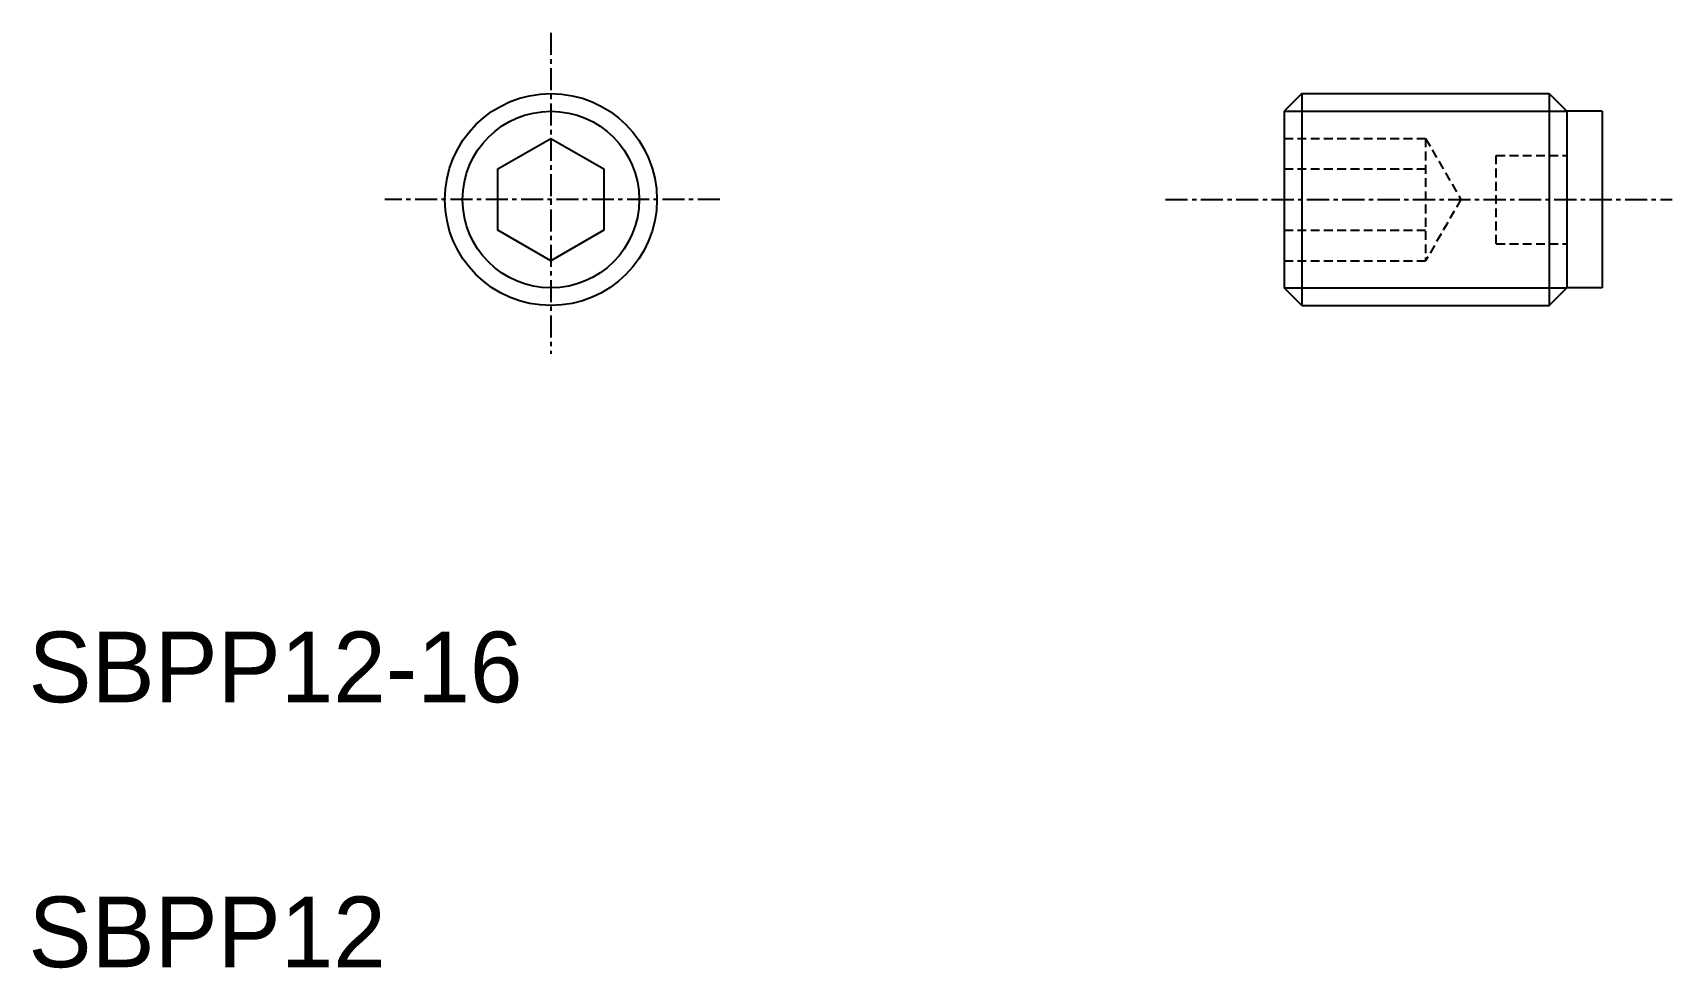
# Model space of a CAD drawing. Extents: x 10.2 to 103, y 9.9 to 62.9.
import ezdxf

# ---------------------------------------------------------------- set-up
doc = ezdxf.new("R2010")
doc.units = 0
doc.linetypes.add('CENTER', pattern=[2, 1.25, -0.25, 0.25, -0.25])
doc.linetypes.add('DASHED', pattern=[0.75, 0.5, -0.25])
doc.layers.get('0').update_dxf_attribs({"linetype": 'CONTINUOUS'})
doc.layers.add('CENTER', color=1, linetype='CENTER')

msp = doc.modelspace()

# ---------------------------------------------------------------- linework, layer by layer
at = {"color": 7, "linetype": 'CONTINUOUS'}
for p, q in [((82.063, 59.462), (81.063, 58.462)), ((82.063, 59.462), (82.063, 47.462)), ((82.063, 59.462), (96.063, 59.462)), ((96.063, 59.462), (96.063, 47.462)), ((96.063, 59.462), (97.063, 58.462)), ((81.063, 58.462), (81.063, 48.462)), ((97.063, 58.462), (97.063, 48.462)), ((99.063, 58.462), (97.063, 58.462)), ((99.063, 58.462), (99.063, 48.462)), ((36.563, 55.194), (39.563, 56.926)), ((39.563, 56.926), (42.563, 55.194)), ((36.563, 51.73), (36.563, 55.194)), ((42.563, 55.194), (42.563, 51.73)), ((39.563, 49.997), (36.563, 51.73)), ((42.563, 51.73), (39.563, 49.997)), ((82.063, 47.462), (81.063, 48.462)), ((96.063, 47.462), (97.063, 48.462)), ((99.063, 48.462), (97.063, 48.462)), ((82.063, 47.462), (96.063, 47.462))]:
    msp.add_line(p, q, dxfattribs=at)
at = {"color": 3, "linetype": 'CONTINUOUS'}
for p, q in [((81.063, 58.462), (97.063, 58.462)), ((81.063, 48.462), (97.063, 48.462))]:
    msp.add_line(p, q, dxfattribs=at)
at = {"color": 3, "linetype": 'DASHED'}
for p, q in [((81.063, 56.926), (89.063, 56.926)), ((89.063, 56.926), (91.063, 53.462)), ((89.063, 56.926), (89.063, 49.997)), ((93.063, 50.962), (93.063, 55.962)), ((93.063, 55.962), (97.063, 55.962)), ((81.063, 55.194), (89.063, 55.194)), ((81.515, 53.462), (81.515, 53.462)), ((88.683, 53.462), (88.683, 53.462)), ((91.063, 53.462), (89.063, 49.997)), ((81.063, 51.73), (89.063, 51.73)), ((93.063, 50.962), (97.063, 50.962)), ((81.063, 49.997), (89.063, 49.997))]:
    msp.add_line(p, q, dxfattribs=at)
at = {"color": 7, "linetype": 'CONTINUOUS'}
msp.add_circle((39.563, 53.462), 6, dxfattribs=at)
at = {"color": 3, "linetype": 'CONTINUOUS'}
msp.add_circle((39.563, 53.462), 5, dxfattribs=at)
at = {"layer": 'CENTER', "color": 1, "linetype": 'CENTER'}
for p, q in [((39.563, 62.903), (39.563, 44.729)), ((49.123, 53.462), (30.165, 53.462)), ((74.347, 53.462), (103.019, 53.462))]:
    msp.add_line(p, q, dxfattribs=at)

# ---------------------------------------------------------------- texts
at = {"color": 7, "linetype": 'CONTINUOUS'}
for s, p in [('SBPP12-16', (10, 25)), ('SBPP12', (10, 10))]:
    msp.add_text(s, height=4, dxfattribs=at).set_placement(p)

doc.saveas('drawing.dxf')
